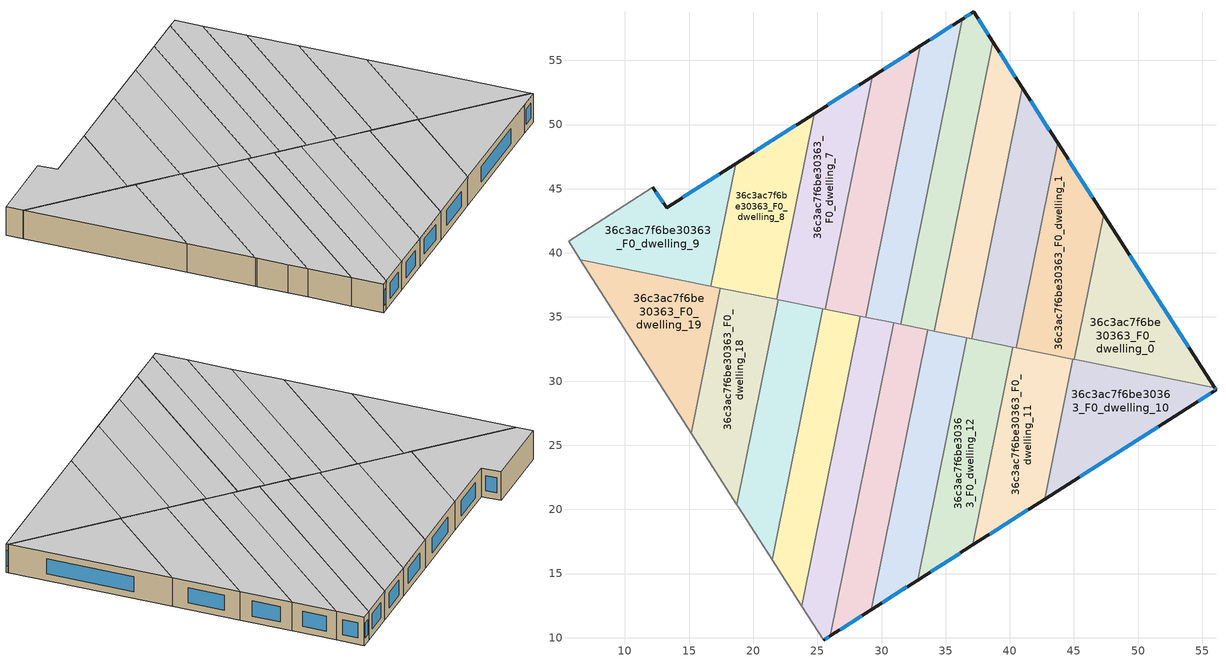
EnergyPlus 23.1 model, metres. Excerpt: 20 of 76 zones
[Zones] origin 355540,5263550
36c3ac7f6be30363_F0_dwelling_0
 floor ground (EU_floor_Construction): 47.31,42.98 55.96,29.49 45.03,31.69 z0
 wall outside (EU_wall_Construction): 55.96,29.49 47.31,42.98 z0:3
 wall to 36c3ac7f6be30363_F0_dwelling_1 (EU_wall_Construction): 47.31,42.98 45.03,31.69 z0:3
 wall to 36c3ac7f6be30363_F0_dwelling_10 (EU_wall_Construction): 45.03,31.69 55.96,29.49 z0:3
 window (EU_Window_Construction): 53.93,32.65 49.34,39.81 z0.7:2.3
 ceiling to 36c3ac7f6be30363_F1_dwelling_0 (EU_floor_Construction): 55.96,29.49 47.31,42.98 45.03,31.69 z3
36c3ac7f6be30363_F0_dwelling_1
 floor ground (EU_floor_Construction): 43.72,48.56 47.31,42.98 45.03,31.69 40.51,32.6 z0
 wall outside (EU_wall_Construction): 47.31,42.98 43.72,48.56 z0:3
 wall to 36c3ac7f6be30363_F0_dwelling_2 (EU_wall_Construction): 43.72,48.56 40.51,32.6 z0:3
 wall to 36c3ac7f6be30363_F0_dwelling_11 (EU_wall_Construction): 40.51,32.6 44.92,31.71 z0:3
 wall to 36c3ac7f6be30363_F0_dwelling_10 (EU_wall_Construction): 44.92,31.71 45.03,31.69 z0:3
 window (EU_Window_Construction): 46.47,44.29 44.57,47.25 z0.7:2.3
 ceiling to 36c3ac7f6be30363_F1_dwelling_1 (EU_floor_Construction): 45.03,31.69 47.31,42.98 43.72,48.56 40.51,32.6 z3
36c3ac7f6be30363_F0_dwelling_10
 floor ground (EU_floor_Construction): 55.96,29.49 56.07,29.32 54.27,28.17 42.72,20.81 44.92,31.71 z0
 wall outside (EU_wall_Construction): 42.72,20.81 54.27,28.17 56.07,29.32 55.96,29.49 z0:3
 wall to 36c3ac7f6be30363_F0_dwelling_11 (EU_wall_Construction): 44.92,31.71 42.72,20.81 z0:3
 window (EU_Window_Construction): 45.43,22.54 51.55,26.44 / 56.05,29.36 55.99,29.45 / 54.69,28.44 55.65,29.05 z0.7:2.3
 ceiling to 36c3ac7f6be30363_F1_dwelling_10 (EU_floor_Construction): 54.27,28.17 56.07,29.32 55.96,29.49 44.92,31.71 42.72,20.81 z3
36c3ac7f6be30363_F0_dwelling_11
 floor ground (EU_floor_Construction): 44.92,31.71 42.72,20.81 37.12,17.24 40.23,32.66 z0
 wall outside (EU_wall_Construction): 37.12,17.24 42.72,20.81 z0:3
 wall to 36c3ac7f6be30363_F0_dwelling_12 (EU_wall_Construction): 40.23,32.66 37.12,17.24 z0:3
 wall to 36c3ac7f6be30363_F0_dwelling_2 (EU_wall_Construction): 40.51,32.6 40.23,32.66 z0:3
 window (EU_Window_Construction): 38.44,18.07 41.41,19.97 z0.7:2.3
 ceiling to 36c3ac7f6be30363_F1_dwelling_11 (EU_floor_Construction): 42.72,20.81 44.92,31.71 40.23,32.66 37.12,17.24 z3
36c3ac7f6be30363_F0_dwelling_12
 floor ground (EU_floor_Construction): 40.23,32.66 37.12,17.24 32.83,14.49 36.64,33.38 z0
 wall outside (EU_wall_Construction): 32.83,14.49 37.12,17.24 z0:3
 wall to 36c3ac7f6be30363_F0_dwelling_13 (EU_wall_Construction): 36.64,33.38 32.83,14.49 z0:3
 wall to 36c3ac7f6be30363_F0_dwelling_2 (EU_wall_Construction): 40.23,32.66 37.03,33.3 z0:3
 wall to 36c3ac7f6be30363_F0_dwelling_3 (EU_wall_Construction): 37.03,33.3 36.64,33.38 z0:3
 window (EU_Window_Construction): 33.84,15.14 36.12,16.59 z0.7:2.3
 ceiling to 36c3ac7f6be30363_F1_dwelling_12 (EU_floor_Construction): 37.12,17.24 40.23,32.66 36.64,33.38 32.83,14.49 z3
36c3ac7f6be30363_F0_dwelling_13
 floor ground (EU_floor_Construction): 36.64,33.38 32.83,14.49 29.21,12.18 33.61,33.99 z0
 wall outside (EU_wall_Construction): 29.21,12.18 32.83,14.49 z0:3
 wall to 36c3ac7f6be30363_F0_dwelling_14 (EU_wall_Construction): 33.61,33.99 29.21,12.18 z0:3
 wall to 36c3ac7f6be30363_F0_dwelling_3 (EU_wall_Construction): 36.64,33.38 34.1,33.89 z0:3
 wall to 36c3ac7f6be30363_F0_dwelling_4 (EU_wall_Construction): 34.1,33.89 33.61,33.99 z0:3
 window (EU_Window_Construction): 30.06,12.73 31.98,13.95 z0.7:2.3
 ceiling to 36c3ac7f6be30363_F1_dwelling_13 (EU_floor_Construction): 32.83,14.49 36.64,33.38 33.61,33.99 29.21,12.18 z3
36c3ac7f6be30363_F0_dwelling_14
 floor ground (EU_floor_Construction): 33.61,33.99 29.21,12.18 26.02,10.15 30.94,34.53 z0
 wall outside (EU_wall_Construction): 26.02,10.15 29.21,12.18 z0:3
 wall to 36c3ac7f6be30363_F0_dwelling_15 (EU_wall_Construction): 30.94,34.53 26.02,10.15 z0:3
 wall to 36c3ac7f6be30363_F0_dwelling_4 (EU_wall_Construction): 33.61,33.99 31.5,34.42 z0:3
 wall to 36c3ac7f6be30363_F0_dwelling_5 (EU_wall_Construction): 31.5,34.42 30.94,34.53 z0:3
 window (EU_Window_Construction): 26.77,10.63 28.46,11.7 z0.7:2.3
 ceiling to 36c3ac7f6be30363_F1_dwelling_14 (EU_floor_Construction): 29.21,12.18 33.61,33.99 30.94,34.53 26.02,10.15 z3
36c3ac7f6be30363_F0_dwelling_15
 floor ground (EU_floor_Construction): 30.94,34.53 26.02,10.15 25.5,9.81 23.8,12.47 28.35,35.05 z0
 wall outside (EU_wall_Construction): 25.5,9.81 26.02,10.15 z0:3
 wall adiabatic (EU_wall_Construction): 23.8,12.47 25.5,9.81 z0:3
 wall to 36c3ac7f6be30363_F0_dwelling_16 (EU_wall_Construction): 28.35,35.05 23.8,12.47 z0:3
 wall to 36c3ac7f6be30363_F0_dwelling_5 (EU_wall_Construction): 30.94,34.53 28.76,34.97 z0:3
 wall to 36c3ac7f6be30363_F0_dwelling_6 (EU_wall_Construction): 28.76,34.97 28.35,35.05 z0:3
 window (EU_Window_Construction): 25.62,9.89 25.9,10.07 z0.7:2.3
 ceiling to 36c3ac7f6be30363_F1_dwelling_15 (EU_floor_Construction): 26.02,10.15 30.94,34.53 28.35,35.05 23.8,12.47 25.5,9.81 z3
36c3ac7f6be30363_F0_dwelling_16
 floor ground (EU_floor_Construction): 28.35,35.05 23.8,12.47 21.48,16.08 25.42,35.64 z0
 wall to 36c3ac7f6be30363_F0_dwelling_17 (EU_wall_Construction): 25.42,35.64 21.48,16.08 z0:3
 wall adiabatic (EU_wall_Construction): 21.48,16.08 23.8,12.47 z0:3
 wall to 36c3ac7f6be30363_F0_dwelling_6 (EU_wall_Construction): 28.35,35.05 25.62,35.6 z0:3
 wall to 36c3ac7f6be30363_F0_dwelling_7 (EU_wall_Construction): 25.62,35.6 25.42,35.64 z0:3
 ceiling to 36c3ac7f6be30363_F1_dwelling_16 (EU_floor_Construction): 23.8,12.47 28.35,35.05 25.42,35.64 21.48,16.08 z3
36c3ac7f6be30363_F0_dwelling_17
 floor ground (EU_floor_Construction): 25.42,35.64 21.48,16.08 20.43,17.71 18.82,20.21 18.73,20.36 21.95,36.34 z0
 wall adiabatic (EU_wall_Construction): 18.73,20.36 18.82,20.21 20.43,17.71 21.48,16.08 z0:3
 wall to 36c3ac7f6be30363_F0_dwelling_18 (EU_wall_Construction): 21.95,36.34 18.73,20.36 z0:3
 wall to 36c3ac7f6be30363_F0_dwelling_7 (EU_wall_Construction): 25.42,35.64 21.95,36.34 z0:3
 ceiling to 36c3ac7f6be30363_F1_dwelling_17 (EU_floor_Construction): 21.48,16.08 25.42,35.64 21.95,36.34 18.73,20.36 18.82,20.21 20.43,17.71 z3
36c3ac7f6be30363_F0_dwelling_18
 floor ground (EU_floor_Construction): 21.95,36.34 18.73,20.36 15.15,25.95 17.43,37.25 z0
 wall adiabatic (EU_wall_Construction): 15.15,25.95 18.73,20.36 z0:3
 wall to 36c3ac7f6be30363_F0_dwelling_19 (EU_wall_Construction): 17.43,37.25 15.15,25.95 z0:3
 wall to 36c3ac7f6be30363_F0_dwelling_8 (EU_wall_Construction): 21.84,36.37 17.43,37.25 z0:3
 wall to 36c3ac7f6be30363_F0_dwelling_7 (EU_wall_Construction): 21.95,36.34 21.84,36.37 z0:3
 ceiling to 36c3ac7f6be30363_F1_dwelling_18 (EU_floor_Construction): 18.73,20.36 21.95,36.34 17.43,37.25 15.15,25.95 z3
36c3ac7f6be30363_F0_dwelling_19
 floor ground (EU_floor_Construction): 17.43,37.25 15.15,25.95 6.51,39.46 z0
 wall adiabatic (EU_wall_Construction): 6.51,39.46 15.15,25.95 z0:3
 wall to 36c3ac7f6be30363_F0_dwelling_9 (EU_wall_Construction): 16.7,37.4 6.51,39.46 z0:3
 wall to 36c3ac7f6be30363_F0_dwelling_8 (EU_wall_Construction): 17.43,37.25 16.7,37.4 z0:3
 ceiling to 36c3ac7f6be30363_F1_dwelling_19 (EU_floor_Construction): 15.15,25.95 17.43,37.25 6.51,39.46 z3
36c3ac7f6be30363_F0_dwelling_2
 floor ground (EU_floor_Construction): 40.97,52.85 43.72,48.56 40.51,32.6 37.03,33.3 z0
 wall outside (EU_wall_Construction): 43.72,48.56 40.97,52.85 z0:3
 wall to 36c3ac7f6be30363_F0_dwelling_3 (EU_wall_Construction): 40.97,52.85 37.03,33.3 z0:3
 window (EU_Window_Construction): 43.08,49.57 41.62,51.85 z0.7:2.3
 ceiling to 36c3ac7f6be30363_F1_dwelling_2 (EU_floor_Construction): 40.51,32.6 43.72,48.56 40.97,52.85 37.03,33.3 z3
36c3ac7f6be30363_F0_dwelling_3
 floor ground (EU_floor_Construction): 38.65,56.47 40.97,52.85 37.03,33.3 34.1,33.89 z0
 wall outside (EU_wall_Construction): 40.97,52.85 38.65,56.47 z0:3
 wall to 36c3ac7f6be30363_F0_dwelling_4 (EU_wall_Construction): 38.65,56.47 34.1,33.89 z0:3
 window (EU_Window_Construction): 40.43,53.7 39.2,55.62 z0.7:2.3
 ceiling to 36c3ac7f6be30363_F1_dwelling_3 (EU_floor_Construction): 37.03,33.3 40.97,52.85 38.65,56.47 34.1,33.89 z3
36c3ac7f6be30363_F0_dwelling_4
 floor ground (EU_floor_Construction): 37.17,58.78 38.65,56.47 34.1,33.89 31.5,34.42 36.3,58.22 z0
 wall outside (EU_wall_Construction): 38.65,56.47 37.17,58.78 36.3,58.22 z0:3
 wall to 36c3ac7f6be30363_F0_dwelling_5 (EU_wall_Construction): 36.3,58.22 31.5,34.42 z0:3
 window (EU_Window_Construction): 36.97,58.65 36.5,58.35 / 38.31,57.01 37.52,58.23 z0.7:2.3
 ceiling to 36c3ac7f6be30363_F1_dwelling_4 (EU_floor_Construction): 34.1,33.89 38.65,56.47 37.17,58.78 36.3,58.22 31.5,34.42 z3
36c3ac7f6be30363_F0_dwelling_5
 floor ground (EU_floor_Construction): 36.3,58.22 31.5,34.42 28.76,34.97 33.02,56.13 z0
 wall outside (EU_wall_Construction): 36.3,58.22 33.02,56.13 z0:3
 wall to 36c3ac7f6be30363_F0_dwelling_6 (EU_wall_Construction): 33.02,56.13 28.76,34.97 z0:3
 window (EU_Window_Construction): 35.53,57.73 33.79,56.62 z0.7:2.3
 ceiling to 36c3ac7f6be30363_F1_dwelling_5 (EU_floor_Construction): 31.5,34.42 36.3,58.22 33.02,56.13 28.76,34.97 z3
36c3ac7f6be30363_F0_dwelling_6
 floor ground (EU_floor_Construction): 33.02,56.13 28.76,34.97 25.62,35.6 29.27,53.74 z0
 wall outside (EU_wall_Construction): 33.02,56.13 29.27,53.74 z0:3
 wall to 36c3ac7f6be30363_F0_dwelling_7 (EU_wall_Construction): 29.27,53.74 25.62,35.6 z0:3
 window (EU_Window_Construction): 32.14,55.57 30.15,54.3 z0.7:2.3
 ceiling to 36c3ac7f6be30363_F1_dwelling_6 (EU_floor_Construction): 28.76,34.97 33.02,56.13 29.27,53.74 25.62,35.6 z3
36c3ac7f6be30363_F0_dwelling_7
 floor ground (EU_floor_Construction): 29.27,53.74 25.62,35.6 21.84,36.37 24.76,50.86 z0
 wall outside (EU_wall_Construction): 29.27,53.74 24.76,50.86 z0:3
 wall to 36c3ac7f6be30363_F0_dwelling_8 (EU_wall_Construction): 24.76,50.86 21.84,36.37 z0:3
 window (EU_Window_Construction): 28.21,53.06 25.82,51.53 z0.7:2.3
 ceiling to 36c3ac7f6be30363_F1_dwelling_7 (EU_floor_Construction): 25.62,35.6 29.27,53.74 24.76,50.86 21.84,36.37 z3
36c3ac7f6be30363_F0_dwelling_8
 floor ground (EU_floor_Construction): 24.76,50.86 21.84,36.37 16.7,37.4 18.62,46.94 z0
 wall outside (EU_wall_Construction): 24.76,50.86 18.62,46.94 z0:3
 wall to 36c3ac7f6be30363_F0_dwelling_9 (EU_wall_Construction): 18.62,46.94 16.7,37.4 z0:3
 window (EU_Window_Construction): 23.32,49.94 20.06,47.86 z0.7:2.3
 ceiling to 36c3ac7f6be30363_F1_dwelling_8 (EU_floor_Construction): 21.84,36.37 24.76,50.86 18.62,46.94 16.7,37.4 z3
36c3ac7f6be30363_F0_dwelling_9
 floor ground (EU_floor_Construction): 18.62,46.94 16.7,37.4 6.51,39.46 5.6,40.88 12.15,45.12 13.26,43.52 z0
 wall outside (EU_wall_Construction): 18.62,46.94 13.26,43.52 12.15,45.12 z0:3
 wall adiabatic (EU_wall_Construction): 12.15,45.12 5.6,40.88 6.51,39.46 z0:3
 window (EU_Window_Construction): 13,43.89 12.41,44.74 / 17.36,46.14 14.52,44.32 z0.7:2.3
 ceiling to 36c3ac7f6be30363_F1_dwelling_9 (EU_floor_Construction): 16.7,37.4 18.62,46.94 13.26,43.52 12.15,45.12 5.6,40.88 6.51,39.46 z3
[Building]
EU S2 Campaign: North Axis=0; Terrain=City; Solar Distribution=FullExterior
[Site:Location]
Budapest.Ferenc.Liszt.Intl.AP: Latitude=47.437; Longitude=19.256; Time Zone=1; Elevation=185
[SizingPeriod:WeatherFileDays]
AnnualSizingPeriod: Begin Month=1; Begin Day of Month=1; End Month=12; End Day of Month=31; Day of Week for Start Day=Monday; Use Weather File Daylight Saving Period=No; Use Weather File Rain and Snow Indicators=No
[MATERIAL]
EU_InternalMass_Material: Roughness=MediumRough; Thickness=0.1; Conductivity=1; Density=1800; Specific Heat=900; Thermal Absorptance=0.9; Solar Absorptance=0.7; Visible Absorptance=0.7
[MATERIAL:NOMASS] Roughness=MediumRough; Thermal Absorptance=0.9; Solar Absorptance=0.7; Visible Absorptance=0.7
Name | Thermal Resistance
EU_wall_NoMass | 0.832559
EU_floor_NoMass | 0.872794
[WINDOWMATERIAL:SIMPLEGLAZINGSYSTEM]
EU_Window_SimpleGlazing: UFactor=2.79869; Solar Heat Gain Coefficient=0.75; Visible Transmittance=0.75
[CONSTRUCTION]
EU_wall_Construction: EU_wall_NoMass
EU_floor_Construction: EU_floor_NoMass
EU_Window_Construction: EU_Window_SimpleGlazing
EU_InternalMass_Construction: EU_InternalMass_Material
[ZONE] Type=1; Multiplier=1; Ceiling Height=autocalculate; Floor Area=autocalculate; Part of Total Floor Area=Yes
Name | Volume
36c3ac7f6be30363_F0_dwelling_0 | 192.588
36c3ac7f6be30363_F0_dwelling_1 | 192.537
36c3ac7f6be30363_F0_dwelling_10; 36c3ac7f6be30363_F0_dwelling_5 | 192.608
36c3ac7f6be30363_F0_dwelling_11 | 192.578
36c3ac7f6be30363_F0_dwelling_12; 36c3ac7f6be30363_F0_dwelling_19 | 192.596
36c3ac7f6be30363_F0_dwelling_13 | 192.551
36c3ac7f6be30363_F0_dwelling_14 | 192.605
36c3ac7f6be30363_F0_dwelling_15 | 192.591
36c3ac7f6be30363_F0_dwelling_16 | 192.55
36c3ac7f6be30363_F0_dwelling_17 | 192.615
36c3ac7f6be30363_F0_dwelling_18; 36c3ac7f6be30363_F0_dwelling_8 | 192.598
36c3ac7f6be30363_F0_dwelling_2 | 192.579
36c3ac7f6be30363_F0_dwelling_3 | 192.606
36c3ac7f6be30363_F0_dwelling_4 | 192.564
36c3ac7f6be30363_F0_dwelling_6 | 192.557
36c3ac7f6be30363_F0_dwelling_7 | 192.59
36c3ac7f6be30363_F0_dwelling_9 | 192.576
[INTERNALMASS] Construction=EU_InternalMass_Construction
Name | Zone or ZoneList | Surface Area
36c3ac7f6be30363_F0_dwelling_0_EU_InternalMass | 36c3ac7f6be30363_F0_dwelling_0 | 64.1961
36c3ac7f6be30363_F0_dwelling_1_EU_InternalMass | 36c3ac7f6be30363_F0_dwelling_1 | 64.1789
36c3ac7f6be30363_F0_dwelling_2_EU_InternalMass | 36c3ac7f6be30363_F0_dwelling_2 | 64.1931
36c3ac7f6be30363_F0_dwelling_3_EU_InternalMass | 36c3ac7f6be30363_F0_dwelling_3 | 64.2021
36c3ac7f6be30363_F0_dwelling_4_EU_InternalMass | 36c3ac7f6be30363_F0_dwelling_4 | 64.1881
36c3ac7f6be30363_F0_dwelling_5_EU_InternalMass | 36c3ac7f6be30363_F0_dwelling_5 | 64.2029
36c3ac7f6be30363_F0_dwelling_6_EU_InternalMass | 36c3ac7f6be30363_F0_dwelling_6 | 64.1857
36c3ac7f6be30363_F0_dwelling_7_EU_InternalMass | 36c3ac7f6be30363_F0_dwelling_7 | 64.1967
36c3ac7f6be30363_F0_dwelling_8_EU_InternalMass | 36c3ac7f6be30363_F0_dwelling_8 | 64.1993
36c3ac7f6be30363_F0_dwelling_9_EU_InternalMass | 36c3ac7f6be30363_F0_dwelling_9 | 64.1919
36c3ac7f6be30363_F0_dwelling_10_EU_InternalMass | 36c3ac7f6be30363_F0_dwelling_10 | 64.2028
36c3ac7f6be30363_F0_dwelling_11_EU_InternalMass | 36c3ac7f6be30363_F0_dwelling_11 | 64.1927
36c3ac7f6be30363_F0_dwelling_12_EU_InternalMass | 36c3ac7f6be30363_F0_dwelling_12 | 64.1989
36c3ac7f6be30363_F0_dwelling_13_EU_InternalMass | 36c3ac7f6be30363_F0_dwelling_13 | 64.1835
36c3ac7f6be30363_F0_dwelling_14_EU_InternalMass | 36c3ac7f6be30363_F0_dwelling_14 | 64.2018
36c3ac7f6be30363_F0_dwelling_15_EU_InternalMass | 36c3ac7f6be30363_F0_dwelling_15 | 64.197
36c3ac7f6be30363_F0_dwelling_16_EU_InternalMass | 36c3ac7f6be30363_F0_dwelling_16 | 64.1835
36c3ac7f6be30363_F0_dwelling_17_EU_InternalMass | 36c3ac7f6be30363_F0_dwelling_17 | 64.205
36c3ac7f6be30363_F0_dwelling_18_EU_InternalMass | 36c3ac7f6be30363_F0_dwelling_18 | 64.1994
36c3ac7f6be30363_F0_dwelling_19_EU_InternalMass | 36c3ac7f6be30363_F0_dwelling_19 | 64.1985
[OTHEREQUIPMENT] Fuel Type=Electricity; Design Level Calculation Method=Watts/Area; Power per Zone Floor Area=1; Fraction Latent=0; Fraction Radiant=0; Fraction Lost=0; Carbon Dioxide Generation Rate=0; EndUse Subcategory=EU_Step8_InternalGains
Name | Zone or ZoneList or Space or SpaceList | Schedule
EU_Step8_InternalGain_36c3ac7f6be30363_F0_dwelling_0_f000 | 36c3ac7f6be30363_F0_dwelling_0 | EU_Step8_GainSchedule_36c3ac7f6be30363_F0_dwelling_0_f000
EU_Step8_InternalGain_36c3ac7f6be30363_F0_dwelling_1_f000 | 36c3ac7f6be30363_F0_dwelling_1 | EU_Step8_GainSchedule_36c3ac7f6be30363_F0_dwelling_1_f000
EU_Step8_InternalGain_36c3ac7f6be30363_F0_dwelling_2_f000 | 36c3ac7f6be30363_F0_dwelling_2 | EU_Step8_GainSchedule_36c3ac7f6be30363_F0_dwelling_2_f000
EU_Step8_InternalGain_36c3ac7f6be30363_F0_dwelling_3_f000 | 36c3ac7f6be30363_F0_dwelling_3 | EU_Step8_GainSchedule_36c3ac7f6be30363_F0_dwelling_3_f000
EU_Step8_InternalGain_36c3ac7f6be30363_F0_dwelling_4_f000 | 36c3ac7f6be30363_F0_dwelling_4 | EU_Step8_GainSchedule_36c3ac7f6be30363_F0_dwelling_4_f000
EU_Step8_InternalGain_36c3ac7f6be30363_F0_dwelling_5_f000 | 36c3ac7f6be30363_F0_dwelling_5 | EU_Step8_GainSchedule_36c3ac7f6be30363_F0_dwelling_5_f000
EU_Step8_InternalGain_36c3ac7f6be30363_F0_dwelling_6_f000 | 36c3ac7f6be30363_F0_dwelling_6 | EU_Step8_GainSchedule_36c3ac7f6be30363_F0_dwelling_6_f000
EU_Step8_InternalGain_36c3ac7f6be30363_F0_dwelling_7_f000 | 36c3ac7f6be30363_F0_dwelling_7 | EU_Step8_GainSchedule_36c3ac7f6be30363_F0_dwelling_7_f000
EU_Step8_InternalGain_36c3ac7f6be30363_F0_dwelling_8_f000 | 36c3ac7f6be30363_F0_dwelling_8 | EU_Step8_GainSchedule_36c3ac7f6be30363_F0_dwelling_8_f000
EU_Step8_InternalGain_36c3ac7f6be30363_F0_dwelling_9_f000 | 36c3ac7f6be30363_F0_dwelling_9 | EU_Step8_GainSchedule_36c3ac7f6be30363_F0_dwelling_9_f000
EU_Step8_InternalGain_36c3ac7f6be30363_F0_dwelling_10_f000 | 36c3ac7f6be30363_F0_dwelling_10 | EU_Step8_GainSchedule_36c3ac7f6be30363_F0_dwelling_10_f000
EU_Step8_InternalGain_36c3ac7f6be30363_F0_dwelling_11_f000 | 36c3ac7f6be30363_F0_dwelling_11 | EU_Step8_GainSchedule_36c3ac7f6be30363_F0_dwelling_11_f000
EU_Step8_InternalGain_36c3ac7f6be30363_F0_dwelling_12_f000 | 36c3ac7f6be30363_F0_dwelling_12 | EU_Step8_GainSchedule_36c3ac7f6be30363_F0_dwelling_12_f000
EU_Step8_InternalGain_36c3ac7f6be30363_F0_dwelling_13_f000 | 36c3ac7f6be30363_F0_dwelling_13 | EU_Step8_GainSchedule_36c3ac7f6be30363_F0_dwelling_13_f000
EU_Step8_InternalGain_36c3ac7f6be30363_F0_dwelling_14_f000 | 36c3ac7f6be30363_F0_dwelling_14 | EU_Step8_GainSchedule_36c3ac7f6be30363_F0_dwelling_14_f000
EU_Step8_InternalGain_36c3ac7f6be30363_F0_dwelling_15_f000 | 36c3ac7f6be30363_F0_dwelling_15 | EU_Step8_GainSchedule_36c3ac7f6be30363_F0_dwelling_15_f000
EU_Step8_InternalGain_36c3ac7f6be30363_F0_dwelling_16_f000 | 36c3ac7f6be30363_F0_dwelling_16 | EU_Step8_GainSchedule_36c3ac7f6be30363_F0_dwelling_16_f000
EU_Step8_InternalGain_36c3ac7f6be30363_F0_dwelling_17_f000 | 36c3ac7f6be30363_F0_dwelling_17 | EU_Step8_GainSchedule_36c3ac7f6be30363_F0_dwelling_17_f000
EU_Step8_InternalGain_36c3ac7f6be30363_F0_dwelling_18_f000 | 36c3ac7f6be30363_F0_dwelling_18 | EU_Step8_GainSchedule_36c3ac7f6be30363_F0_dwelling_18_f000
EU_Step8_InternalGain_36c3ac7f6be30363_F0_dwelling_19_f000 | 36c3ac7f6be30363_F0_dwelling_19 | EU_Step8_GainSchedule_36c3ac7f6be30363_F0_dwelling_19_f000
[ZONEVENTILATION:DESIGNFLOWRATE] Schedule=EU_AlwaysOn; Design Flow Rate Calculation Method=AirChanges/Hour; Air Changes per Hour=0.475469; Ventilation Type=Natural; Fan Pressure Rise=0; Fan Total Efficiency=1; Constant Term Coefficient=1; Temperature Term Coefficient=0; Velocity Term Coefficient=0; Velocity Squared Term Coefficient=0; Minimum Indoor Temperature=-100; Maximum Indoor Temperature=100; Delta Temperature=-100; Minimum Outdoor Temperature=-100; Maximum Outdoor Temperature=100; Maximum Wind Speed=40
Name | Zone or ZoneList or Space or SpaceList
EU_ConstantAir_36c3ac7f6be30363_F0_dwelling_0 | 36c3ac7f6be30363_F0_dwelling_0
EU_ConstantAir_36c3ac7f6be30363_F0_dwelling_1 | 36c3ac7f6be30363_F0_dwelling_1
EU_ConstantAir_36c3ac7f6be30363_F0_dwelling_2 | 36c3ac7f6be30363_F0_dwelling_2
EU_ConstantAir_36c3ac7f6be30363_F0_dwelling_3 | 36c3ac7f6be30363_F0_dwelling_3
EU_ConstantAir_36c3ac7f6be30363_F0_dwelling_4 | 36c3ac7f6be30363_F0_dwelling_4
EU_ConstantAir_36c3ac7f6be30363_F0_dwelling_5 | 36c3ac7f6be30363_F0_dwelling_5
EU_ConstantAir_36c3ac7f6be30363_F0_dwelling_6 | 36c3ac7f6be30363_F0_dwelling_6
EU_ConstantAir_36c3ac7f6be30363_F0_dwelling_7 | 36c3ac7f6be30363_F0_dwelling_7
EU_ConstantAir_36c3ac7f6be30363_F0_dwelling_8 | 36c3ac7f6be30363_F0_dwelling_8
EU_ConstantAir_36c3ac7f6be30363_F0_dwelling_9 | 36c3ac7f6be30363_F0_dwelling_9
EU_ConstantAir_36c3ac7f6be30363_F0_dwelling_10 | 36c3ac7f6be30363_F0_dwelling_10
EU_ConstantAir_36c3ac7f6be30363_F0_dwelling_11 | 36c3ac7f6be30363_F0_dwelling_11
EU_ConstantAir_36c3ac7f6be30363_F0_dwelling_12 | 36c3ac7f6be30363_F0_dwelling_12
EU_ConstantAir_36c3ac7f6be30363_F0_dwelling_13 | 36c3ac7f6be30363_F0_dwelling_13
EU_ConstantAir_36c3ac7f6be30363_F0_dwelling_14 | 36c3ac7f6be30363_F0_dwelling_14
EU_ConstantAir_36c3ac7f6be30363_F0_dwelling_15 | 36c3ac7f6be30363_F0_dwelling_15
EU_ConstantAir_36c3ac7f6be30363_F0_dwelling_16 | 36c3ac7f6be30363_F0_dwelling_16
EU_ConstantAir_36c3ac7f6be30363_F0_dwelling_17 | 36c3ac7f6be30363_F0_dwelling_17
EU_ConstantAir_36c3ac7f6be30363_F0_dwelling_18 | 36c3ac7f6be30363_F0_dwelling_18
EU_ConstantAir_36c3ac7f6be30363_F0_dwelling_19 | 36c3ac7f6be30363_F0_dwelling_19
[HVACTEMPLATE:THERMOSTAT] Constant Heating Setpoint=20; Constant Cooling Setpoint=50
EU_HeatOnly_36c3ac7f6be30363_F0_dwelling_0; EU_HeatOnly_36c3ac7f6be30363_F0_dwelling_1; EU_HeatOnly_36c3ac7f6be30363_F0_dwelling_2; EU_HeatOnly_36c3ac7f6be30363_F0_dwelling_3; EU_HeatOnly_36c3ac7f6be30363_F0_dwelling_4; EU_HeatOnly_36c3ac7f6be30363_F0_dwelling_5; EU_HeatOnly_36c3ac7f6be30363_F0_dwelling_6; EU_HeatOnly_36c3ac7f6be30363_F0_dwelling_7; EU_HeatOnly_36c3ac7f6be30363_F0_dwelling_8; EU_HeatOnly_36c3ac7f6be30363_F0_dwelling_9; EU_HeatOnly_36c3ac7f6be30363_F0_dwelling_10; EU_HeatOnly_36c3ac7f6be30363_F0_dwelling_11; EU_HeatOnly_36c3ac7f6be30363_F0_dwelling_12; EU_HeatOnly_36c3ac7f6be30363_F0_dwelling_13; EU_HeatOnly_36c3ac7f6be30363_F0_dwelling_14; EU_HeatOnly_36c3ac7f6be30363_F0_dwelling_15; EU_HeatOnly_36c3ac7f6be30363_F0_dwelling_16; EU_HeatOnly_36c3ac7f6be30363_F0_dwelling_17; EU_HeatOnly_36c3ac7f6be30363_F0_dwelling_18; EU_HeatOnly_36c3ac7f6be30363_F0_dwelling_19; EU_HeatOnly_36c3ac7f6be30363_F1_dwelling_0; EU_HeatOnly_36c3ac7f6be30363_F1_dwelling_1; EU_HeatOnly_36c3ac7f6be30363_F1_dwelling_2; EU_HeatOnly_36c3ac7f6be30363_F1_dwelling_3; EU_HeatOnly_36c3ac7f6be30363_F1_dwelling_4; EU_HeatOnly_36c3ac7f6be30363_F1_dwelling_5; EU_HeatOnly_36c3ac7f6be30363_F1_dwelling_6; EU_HeatOnly_36c3ac7f6be30363_F1_dwelling_7; EU_HeatOnly_36c3ac7f6be30363_F1_dwelling_8; EU_HeatOnly_36c3ac7f6be30363_F1_dwelling_9; EU_HeatOnly_36c3ac7f6be30363_F1_dwelling_10; EU_HeatOnly_36c3ac7f6be30363_F1_dwelling_11; EU_HeatOnly_36c3ac7f6be30363_F1_dwelling_12; EU_HeatOnly_36c3ac7f6be30363_F1_dwelling_13; EU_HeatOnly_36c3ac7f6be30363_F1_dwelling_14; EU_HeatOnly_36c3ac7f6be30363_F1_dwelling_15; EU_HeatOnly_36c3ac7f6be30363_F1_dwelling_16; EU_HeatOnly_36c3ac7f6be30363_F1_dwelling_17; EU_HeatOnly_36c3ac7f6be30363_F1_dwelling_18; EU_HeatOnly_36c3ac7f6be30363_F1_dwelling_19; EU_HeatOnly_36c3ac7f6be30363_F2_dwelling_0; EU_HeatOnly_36c3ac7f6be30363_F2_dwelling_1; EU_HeatOnly_36c3ac7f6be30363_F2_dwelling_2; EU_HeatOnly_36c3ac7f6be30363_F2_dwelling_3; EU_HeatOnly_36c3ac7f6be30363_F2_dwelling_4; EU_HeatOnly_36c3ac7f6be30363_F2_dwelling_5; EU_HeatOnly_36c3ac7f6be30363_F2_dwelling_6; EU_HeatOnly_36c3ac7f6be30363_F2_dwelling_7; EU_HeatOnly_36c3ac7f6be30363_F2_dwelling_8; EU_HeatOnly_36c3ac7f6be30363_F2_dwelling_9; EU_HeatOnly_36c3ac7f6be30363_F2_dwelling_10; EU_HeatOnly_36c3ac7f6be30363_F2_dwelling_11; EU_HeatOnly_36c3ac7f6be30363_F2_dwelling_12; EU_HeatOnly_36c3ac7f6be30363_F2_dwelling_13; EU_HeatOnly_36c3ac7f6be30363_F2_dwelling_14; EU_HeatOnly_36c3ac7f6be30363_F2_dwelling_15; EU_HeatOnly_36c3ac7f6be30363_F2_dwelling_16; EU_HeatOnly_36c3ac7f6be30363_F2_dwelling_17; EU_HeatOnly_36c3ac7f6be30363_F3_dwelling_0; EU_HeatOnly_36c3ac7f6be30363_F3_dwelling_1; EU_HeatOnly_36c3ac7f6be30363_F3_dwelling_2; EU_HeatOnly_36c3ac7f6be30363_F3_dwelling_3; EU_HeatOnly_36c3ac7f6be30363_F3_dwelling_4; EU_HeatOnly_36c3ac7f6be30363_F3_dwelling_5; EU_HeatOnly_36c3ac7f6be30363_F3_dwelling_6; EU_HeatOnly_36c3ac7f6be30363_F3_dwelling_7; EU_HeatOnly_36c3ac7f6be30363_F3_dwelling_8; EU_HeatOnly_36c3ac7f6be30363_F3_dwelling_9; EU_HeatOnly_36c3ac7f6be30363_F3_dwelling_10; EU_HeatOnly_36c3ac7f6be30363_F3_dwelling_11; EU_HeatOnly_36c3ac7f6be30363_F3_dwelling_12; EU_HeatOnly_36c3ac7f6be30363_F3_dwelling_13; EU_HeatOnly_36c3ac7f6be30363_F3_dwelling_14; EU_HeatOnly_36c3ac7f6be30363_F3_dwelling_15; EU_HeatOnly_36c3ac7f6be30363_F3_dwelling_16; EU_HeatOnly_36c3ac7f6be30363_F3_dwelling_17
[HVACTEMPLATE:ZONE:IDEALLOADSAIRSYSTEM] System Availability Schedule=EU_AlwaysOn; Maximum Heating Supply Air Temperature=50; Minimum Cooling Supply Air Temperature=13; Maximum Heating Supply Air Humidity Ratio=0.0156; Minimum Cooling Supply Air Humidity Ratio=0.0077; Heating Limit=NoLimit; Cooling Limit=NoLimit; Heating Availability Schedule=EU_AlwaysOn; Cooling Availability Schedule=EU_CoolingOff; Dehumidification Control Type=ConstantSensibleHeatRatio; Cooling Sensible Heat Ratio=0.7; Dehumidification Setpoint=60; Humidification Control Type=None; Humidification Setpoint=30; Outdoor Air Method=None; Outdoor Air Flow Rate per Person=0.00944; Outdoor Air Flow Rate per Zone Floor Area=0; Outdoor Air Flow Rate per Zone=0; Demand Controlled Ventilation Type=None; Outdoor Air Economizer Type=NoEconomizer; Heat Recovery Type=None; Sensible Heat Recovery Effectiveness=0.7; Latent Heat Recovery Effectiveness=0.65
Name | Template Thermostat
36c3ac7f6be30363_F0_dwelling_0 | EU_HeatOnly_36c3ac7f6be30363_F0_dwelling_0
36c3ac7f6be30363_F0_dwelling_1 | EU_HeatOnly_36c3ac7f6be30363_F0_dwelling_1
36c3ac7f6be30363_F0_dwelling_2 | EU_HeatOnly_36c3ac7f6be30363_F0_dwelling_2
36c3ac7f6be30363_F0_dwelling_3 | EU_HeatOnly_36c3ac7f6be30363_F0_dwelling_3
36c3ac7f6be30363_F0_dwelling_4 | EU_HeatOnly_36c3ac7f6be30363_F0_dwelling_4
36c3ac7f6be30363_F0_dwelling_5 | EU_HeatOnly_36c3ac7f6be30363_F0_dwelling_5
36c3ac7f6be30363_F0_dwelling_6 | EU_HeatOnly_36c3ac7f6be30363_F0_dwelling_6
36c3ac7f6be30363_F0_dwelling_7 | EU_HeatOnly_36c3ac7f6be30363_F0_dwelling_7
36c3ac7f6be30363_F0_dwelling_8 | EU_HeatOnly_36c3ac7f6be30363_F0_dwelling_8
36c3ac7f6be30363_F0_dwelling_9 | EU_HeatOnly_36c3ac7f6be30363_F0_dwelling_9
36c3ac7f6be30363_F0_dwelling_10 | EU_HeatOnly_36c3ac7f6be30363_F0_dwelling_10
36c3ac7f6be30363_F0_dwelling_11 | EU_HeatOnly_36c3ac7f6be30363_F0_dwelling_11
36c3ac7f6be30363_F0_dwelling_12 | EU_HeatOnly_36c3ac7f6be30363_F0_dwelling_12
36c3ac7f6be30363_F0_dwelling_13 | EU_HeatOnly_36c3ac7f6be30363_F0_dwelling_13
36c3ac7f6be30363_F0_dwelling_14 | EU_HeatOnly_36c3ac7f6be30363_F0_dwelling_14
36c3ac7f6be30363_F0_dwelling_15 | EU_HeatOnly_36c3ac7f6be30363_F0_dwelling_15
36c3ac7f6be30363_F0_dwelling_16 | EU_HeatOnly_36c3ac7f6be30363_F0_dwelling_16
36c3ac7f6be30363_F0_dwelling_17 | EU_HeatOnly_36c3ac7f6be30363_F0_dwelling_17
36c3ac7f6be30363_F0_dwelling_18 | EU_HeatOnly_36c3ac7f6be30363_F0_dwelling_18
36c3ac7f6be30363_F0_dwelling_19 | EU_HeatOnly_36c3ac7f6be30363_F0_dwelling_19
[SIZING:ZONE] Zone Cooling Design Supply Air Temperature Input Method=SupplyAirTemperature; Zone Cooling Design Supply Air Temperature=13; Zone Heating Design Supply Air Temperature Input Method=SupplyAirTemperature; Zone Heating Design Supply Air Temperature=50; Zone Cooling Design Supply Air Humidity Ratio=0.008; Zone Heating Design Supply Air Humidity Ratio=0.008; Cooling Design Air Flow Method=DesignDay; Cooling Design Air Flow Rate=0; Cooling Minimum Air Flow per Zone Floor Area=0.000762; Cooling Minimum Air Flow=0; Cooling Minimum Air Flow Fraction=0.2; Heating Design Air Flow Method=DesignDay; Heating Design Air Flow Rate=0; Heating Maximum Air Flow per Zone Floor Area=0.002032; Heating Maximum Air Flow=0.141576; Heating Maximum Air Flow Fraction=0.3; Account for Dedicated Outdoor Air System=No; Dedicated Outdoor Air System Control Strategy=NeutralSupplyAir; Dedicated Outdoor Air Low Setpoint Temperature for Design=autosize; Dedicated Outdoor Air High Setpoint Temperature for Design=autosize; Zone Load Sizing Method=Sensible Load Only No Latent Load; Zone Latent Cooling Design Supply Air Humidity Ratio Input Method=HumidityRatioDifference; Zone Cooling Design Supply Air Humidity Ratio Difference=0.005; Zone Latent Heating Design Supply Air Humidity Ratio Input Method=HumidityRatioDifference; Zone Humidification Design Supply Air Humidity Ratio Difference=0.005
36c3ac7f6be30363_F0_dwelling_0; 36c3ac7f6be30363_F0_dwelling_1; 36c3ac7f6be30363_F0_dwelling_2; 36c3ac7f6be30363_F0_dwelling_3; 36c3ac7f6be30363_F0_dwelling_4; 36c3ac7f6be30363_F0_dwelling_5; 36c3ac7f6be30363_F0_dwelling_6; 36c3ac7f6be30363_F0_dwelling_7; 36c3ac7f6be30363_F0_dwelling_8; 36c3ac7f6be30363_F0_dwelling_9; 36c3ac7f6be30363_F0_dwelling_10; 36c3ac7f6be30363_F0_dwelling_11; 36c3ac7f6be30363_F0_dwelling_12; 36c3ac7f6be30363_F0_dwelling_13; 36c3ac7f6be30363_F0_dwelling_14; 36c3ac7f6be30363_F0_dwelling_15; 36c3ac7f6be30363_F0_dwelling_16; 36c3ac7f6be30363_F0_dwelling_17; 36c3ac7f6be30363_F0_dwelling_18; 36c3ac7f6be30363_F0_dwelling_19
[SCHEDULE:CONSTANT]
Name | Hourly Value
EU_AlwaysOn | 1
EU_CoolingOff | 0
[SCHEDULE:FILE] Column Number=1; Rows to Skip at Top=0; Number of Hours of Data=8760; Column Separator=Comma; Interpolate to Timestep=No; Minutes per Item=60; Adjust Schedule for Daylight Savings=Yes
Name | File
EU_Step8_GainSchedule_36c3ac7f6be30363_F0_dwelling_0_f000 | ../../schedules/36c3ac7f6be30363/36c3ac7f6be30363_F0_dwelling_0_f000_gain.csv
EU_Step8_GainSchedule_36c3ac7f6be30363_F0_dwelling_1_f000 | ../../schedules/36c3ac7f6be30363/36c3ac7f6be30363_F0_dwelling_1_f000_gain.csv
EU_Step8_GainSchedule_36c3ac7f6be30363_F0_dwelling_2_f000 | ../../schedules/36c3ac7f6be30363/36c3ac7f6be30363_F0_dwelling_2_f000_gain.csv
EU_Step8_GainSchedule_36c3ac7f6be30363_F0_dwelling_3_f000 | ../../schedules/36c3ac7f6be30363/36c3ac7f6be30363_F0_dwelling_3_f000_gain.csv
EU_Step8_GainSchedule_36c3ac7f6be30363_F0_dwelling_4_f000 | ../../schedules/36c3ac7f6be30363/36c3ac7f6be30363_F0_dwelling_4_f000_gain.csv
EU_Step8_GainSchedule_36c3ac7f6be30363_F0_dwelling_5_f000 | ../../schedules/36c3ac7f6be30363/36c3ac7f6be30363_F0_dwelling_5_f000_gain.csv
EU_Step8_GainSchedule_36c3ac7f6be30363_F0_dwelling_6_f000 | ../../schedules/36c3ac7f6be30363/36c3ac7f6be30363_F0_dwelling_6_f000_gain.csv
EU_Step8_GainSchedule_36c3ac7f6be30363_F0_dwelling_7_f000 | ../../schedules/36c3ac7f6be30363/36c3ac7f6be30363_F0_dwelling_7_f000_gain.csv
EU_Step8_GainSchedule_36c3ac7f6be30363_F0_dwelling_8_f000 | ../../schedules/36c3ac7f6be30363/36c3ac7f6be30363_F0_dwelling_8_f000_gain.csv
EU_Step8_GainSchedule_36c3ac7f6be30363_F0_dwelling_9_f000 | ../../schedules/36c3ac7f6be30363/36c3ac7f6be30363_F0_dwelling_9_f000_gain.csv
EU_Step8_GainSchedule_36c3ac7f6be30363_F0_dwelling_10_f000 | ../../schedules/36c3ac7f6be30363/36c3ac7f6be30363_F0_dwelling_10_f000_gain.csv
EU_Step8_GainSchedule_36c3ac7f6be30363_F0_dwelling_11_f000 | ../../schedules/36c3ac7f6be30363/36c3ac7f6be30363_F0_dwelling_11_f000_gain.csv
EU_Step8_GainSchedule_36c3ac7f6be30363_F0_dwelling_12_f000 | ../../schedules/36c3ac7f6be30363/36c3ac7f6be30363_F0_dwelling_12_f000_gain.csv
EU_Step8_GainSchedule_36c3ac7f6be30363_F0_dwelling_13_f000 | ../../schedules/36c3ac7f6be30363/36c3ac7f6be30363_F0_dwelling_13_f000_gain.csv
EU_Step8_GainSchedule_36c3ac7f6be30363_F0_dwelling_14_f000 | ../../schedules/36c3ac7f6be30363/36c3ac7f6be30363_F0_dwelling_14_f000_gain.csv
EU_Step8_GainSchedule_36c3ac7f6be30363_F0_dwelling_15_f000 | ../../schedules/36c3ac7f6be30363/36c3ac7f6be30363_F0_dwelling_15_f000_gain.csv
EU_Step8_GainSchedule_36c3ac7f6be30363_F0_dwelling_16_f000 | ../../schedules/36c3ac7f6be30363/36c3ac7f6be30363_F0_dwelling_16_f000_gain.csv
EU_Step8_GainSchedule_36c3ac7f6be30363_F0_dwelling_17_f000 | ../../schedules/36c3ac7f6be30363/36c3ac7f6be30363_F0_dwelling_17_f000_gain.csv
EU_Step8_GainSchedule_36c3ac7f6be30363_F0_dwelling_18_f000 | ../../schedules/36c3ac7f6be30363/36c3ac7f6be30363_F0_dwelling_18_f000_gain.csv
EU_Step8_GainSchedule_36c3ac7f6be30363_F0_dwelling_19_f000 | ../../schedules/36c3ac7f6be30363/36c3ac7f6be30363_F0_dwelling_19_f000_gain.csv
